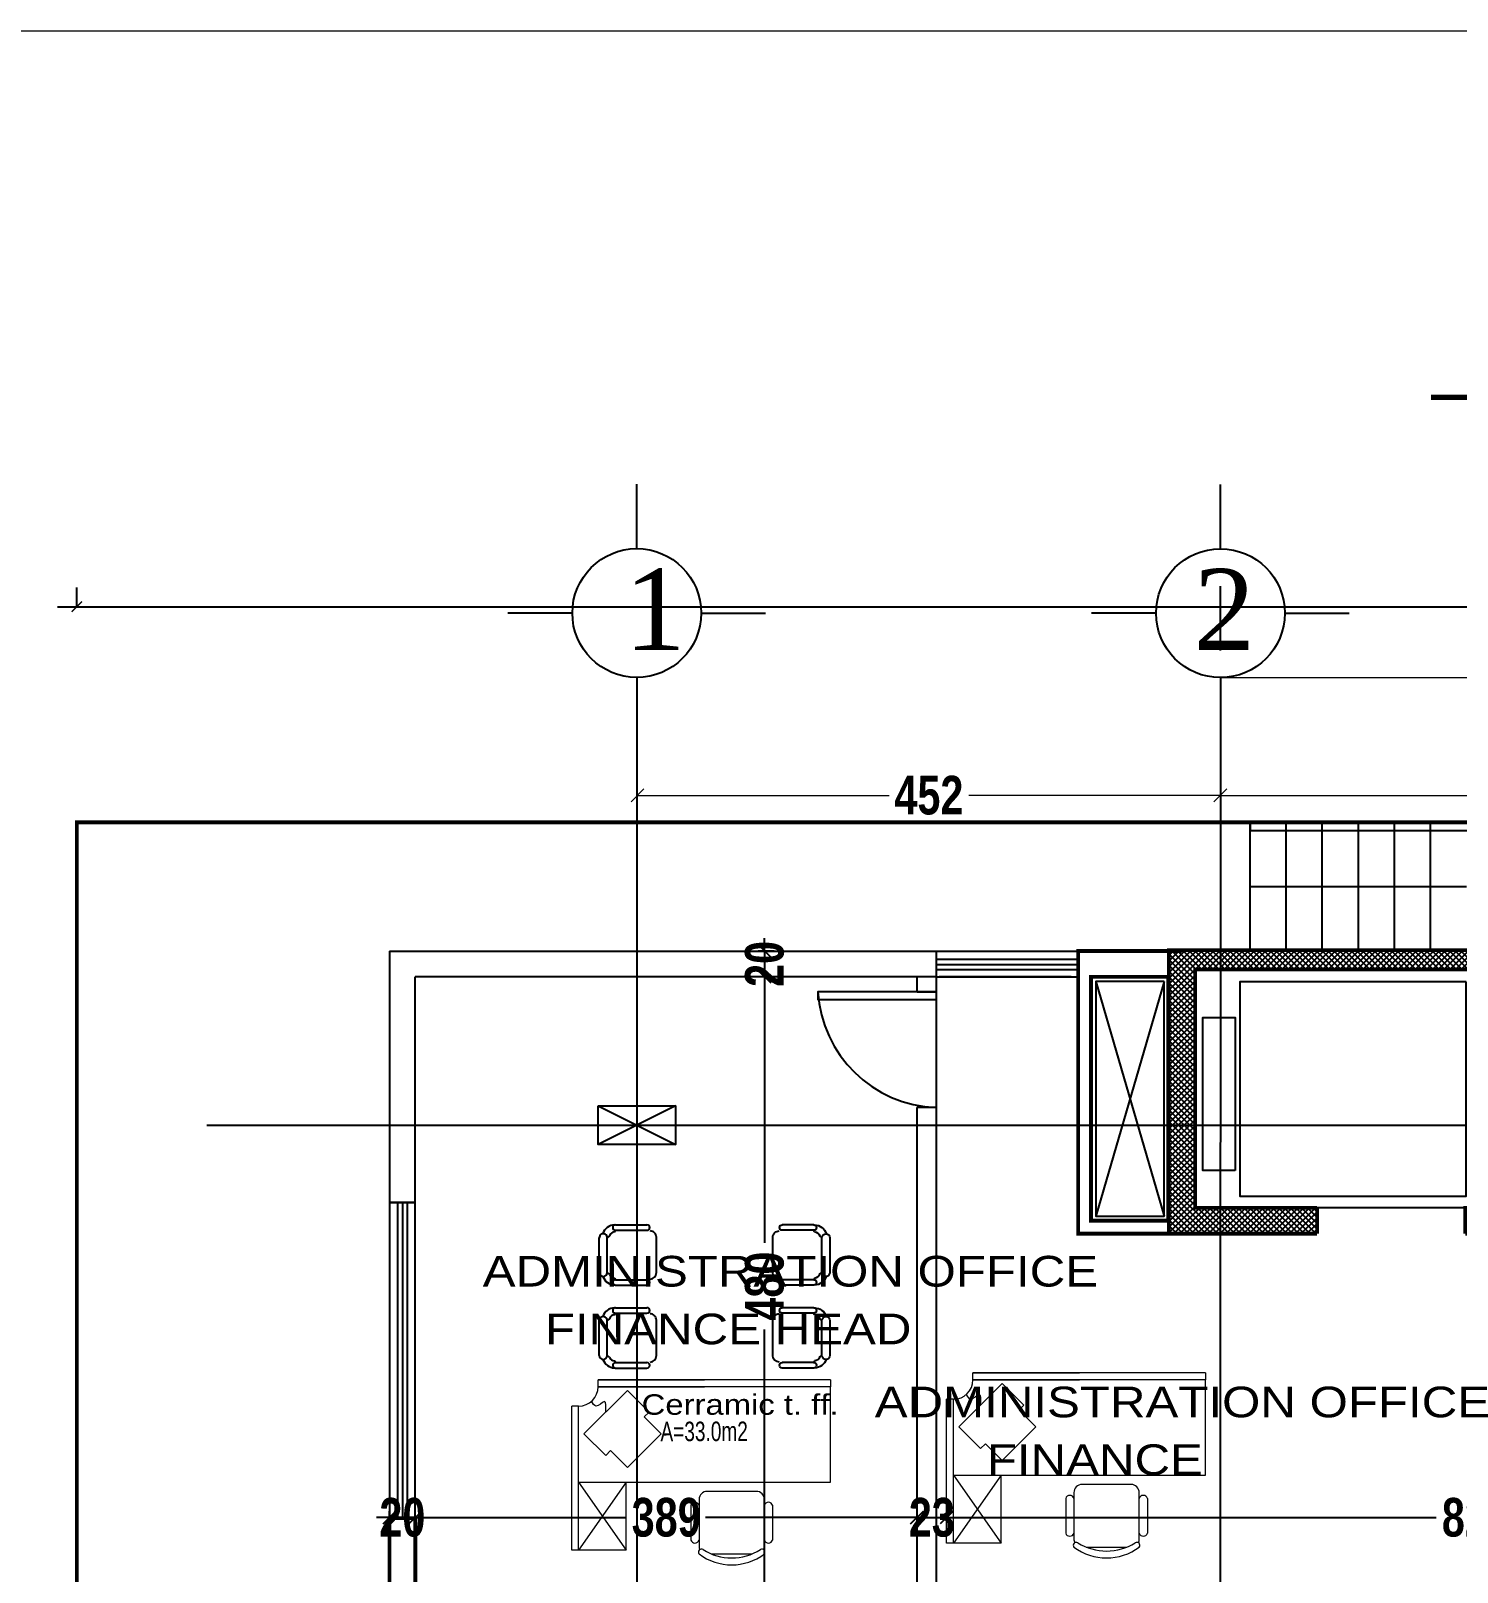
# Model space of a CAD drawing. Extents: x 285329 to 658348, y -83126 to -16980.
# Drawn here: x 336150 to 337257, y -39805 to -38609 of the extents above; entities that cross this region are included whole.
import ezdxf

# ---------------------------------------------------------------- set-up
doc = ezdxf.new("R2010")
doc.units = 0
doc.layers.get('0').update_dxf_attribs({"linetype": 'CONTINUOUS'})
doc.layers.get('DEFPOINTS').update_dxf_attribs({"color": 9, "linetype": 'CONTINUOUS'})
for name, color, linetype, lineweight in [('A-text finishing', 6, 'CONTINUOUS', 13), ('A-text function', 30, 'CONTINUOUS', 20), ('FUR', 121, 'CONTINUOUS', 15), ('VIS', 8, 'CONTINUOUS', 18)]:
    doc.layers.add(name, color=color, linetype=linetype, lineweight=lineweight)
for name, color, linetype in [('AXIS', 1, 'CONTINUOUS'), ('COLUMN', 5, 'CONTINUOUS'), ('DOOR', 4, 'CONTINUOUS'), ('FURNITURE', 4, 'CONTINUOUS'), ('TEXT', 3, 'CONTINUOUS'), ('WALL', 7, 'CONTINUOUS'), ('WALL1', 2, 'CONTINUOUS')]:
    doc.layers.add(name, color=color, linetype=linetype)
doc.styles.add('ARIAL', font='BOD_CB.TTF', dxfattribs={"width": 1.2})
doc.styles.add('CITYBLUEPRINT', font='cityb___.ttf', dxfattribs={"width": 0.8})
doc.styles.get("Standard").update_dxf_attribs({"font": 'sanss___.ttf', "height": 15})
doc.styles.add('style2', font='romantic.ttf', dxfattribs={"height": 50})
doc.dimstyles.new('50', dxfattribs={"dimtxt": 30, "dimasz": 10, "dimexe": 5, "dimexo": 6, "dimgap": 5, "dimtad": 0, "dimdec": 0, "dimdsep": 46, "dimtxsty": 'CITYBLUEPRINT', "dimblk1": 'OBLIQUE', "dimblk2": 'OBLIQUE', "dimsah": 1, "dimcen": 0.05, "dimdle": 0.03, "dimclre": 22, "dimclrt": 7, "dimadec": 0, "dimazin": 0, "dimtfac": 1, "dimtdec": 0, "dimtix": 1, "dimtmove": 0, "dimatfit": 3, "dimldrblk": 'OBLIQUE', "dimfxl": 1, "dimtolj": 1, "dimtzin": 0, "dimarcsym": 0})
doc.dimstyles.new('STANDARD$0', dxfattribs={"dimscale": 0, "dimtxt": 50, "dimasz": 8, "dimexe": 15, "dimexo": 0.0625, "dimgap": 2, "dimtad": 1, "dimdec": 0, "dimzin": 0, "dimdsep": 46, "dimtxsty": 'Standard', "dimblk1": 'ARCHTICK', "dimblk2": 'ARCHTICK', "dimsah": 1, "dimcen": 0.09, "dimdle": 15, "dimclrd": 3, "dimclre": 3, "dimclrt": 3, "dimazin": 0, "dimtfac": 1, "dimtdec": 0, "dimtofl": 0, "dimtmove": 1, "dimatfit": 3, "dimldrblk": 'ARCHTICK', "dimfxl": 1.0455, "dimfxlon": 1, "dimtolj": 1, "dimtzin": 0, "dimarcsym": 0})

# ---------------------------------------------------------------- blocks, each defined once
blk = doc.blocks.new('_ARCHTICK')
at = {"color": 0, "linetype": 'ByBlock', "const_width": 0.15}
blk.add_lwpolyline([(-0.5, -0.5), (0.5, 0.5)], dxfattribs=at)
blk = doc.blocks.new('*D2213')
at = {"layer": 'DEFPOINTS', "color": 0, "linetype": 'Continuous', "lineweight": 5, "transparency": 16777216}
for p in [(159633.4, -32668.3), (157318.4, -32770), (159633.4, -32770)]:
    blk.add_point(p, dxfattribs=at)
at = {"layer": 'WALL', "color": 3, "linetype": 'Continuous', "lineweight": -2, "transparency": 16777216}
for p, q in [((157318.4, -32669.3), (157318.4, -32653.3)), ((159633.4, -32669.3), (159633.4, -32653.3)), ((157303.4, -32668.3), (159648.4, -32668.3))]:
    blk.add_line(p, q, dxfattribs=at)
at = {"layer": 'WALL', "color": 3, "linetype": 'Continuous', "lineweight": -2, "transparency": 16777216, "xscale": 8, "yscale": 8, "zscale": 8, "rotation": 180}
blk.add_blockref('_ARCHTICK', (157318.4, -32668.3), dxfattribs=at)
at = {"layer": 'WALL', "color": 3, "linetype": 'Continuous', "lineweight": -2, "transparency": 16777216, "xscale": 8, "yscale": 8, "zscale": 8}
blk.add_blockref('_ARCHTICK', (159633.4, -32668.3), dxfattribs=at)
at = {"layer": 'WALL', "color": 3, "linetype": 'Continuous', "transparency": 16777216, "insert": (158475.9, -32658.5), "char_height": 15, "attachment_point": 5}
blk.add_mtext('\\A1;2315', dxfattribs=at)
blk = doc.blocks.new('*D2214')
at = {"layer": 'DEFPOINTS', "color": 0, "linetype": 'Continuous', "lineweight": 5, "transparency": 16777216}
for p in [(157318.4, -32835.7), (157160.1, -36546.7), (157318.4, -36546.7)]:
    blk.add_point(p, dxfattribs=at)
at = {"layer": 'WALL', "color": 3, "linetype": 'Continuous', "lineweight": -2, "transparency": 16777216}
for p, q in [((157160.1, -32820.7), (157160.1, -36561.7)), ((157161.1, -32835.7), (157145.1, -32835.7)), ((157161.1, -36546.7), (157145.1, -36546.7))]:
    blk.add_line(p, q, dxfattribs=at)
at = {"layer": 'WALL', "color": 3, "linetype": 'Continuous', "lineweight": -2, "transparency": 16777216, "xscale": 8, "yscale": 8, "zscale": 8}
for p, rotation in [((157160.1, -32835.7), 90), ((157160.1, -36546.7), 270)]:
    blk.add_blockref('_ARCHTICK', p, dxfattribs=dict(at, rotation=rotation))
at = {"layer": 'WALL', "color": 3, "linetype": 'Continuous', "transparency": 16777216, "insert": (157150.3, -34691.2), "char_height": 15, "attachment_point": 5, "rotation": 90}
blk.add_mtext('\\A1;3711', dxfattribs=at)
blk = doc.blocks.new('sec')
at = {"layer": 'WALL'}
for p, q in [((0, 105.9), (0, 319.4)), ((0, 105.9), (-115.7, 0)), ((-115.7, 0), (153.7, 0)), ((0, -105.9), (0, -153.8))]:
    blk.add_line(p, q, dxfattribs=at)
at = {"layer": 'WALL', "const_width": 6}
for points in [[(0, 105.9), (-115.7, 0), (-201.5, 0)], [(0, -105.9), (-115.7, 0)]]:
    blk.add_lwpolyline(points, dxfattribs=at)
at = {"layer": 'WALL'}
blk.add_circle((0, 0), 57.9, dxfattribs=at)
blk = doc.blocks.new('COLUMN')
at = {"layer": 'AXIS'}
for p, q in [((236924.7, -9644.3), (236984.7, -9674.3)), ((236984.7, -9644.3), (236924.7, -9674.3))]:
    blk.add_line(p, q, dxfattribs=at)
at = {"layer": 'COLUMN'}
blk.add_lwpolyline([(236924.7, -9644.3), (236984.7, -9644.3), (236984.7, -9674.3), (236924.7, -9674.3)], close=True, dxfattribs=at)
blk = doc.blocks.new('_Oblique')
at = {"color": 0, "lineweight": -2}
blk.add_line((-0.5, -0.5), (0.5, 0.5), dxfattribs=at)
blk = doc.blocks.new('*D2202')
at = {"layer": 'DEFPOINTS', "color": 0, "linetype": 'Continuous', "lineweight": 5, "transparency": 16777216}
for p in [(328031, -10833.2), (327578.5, -10845.6), (328031, -10845.6)]:
    blk.add_point(p, dxfattribs=at)
at = {"layer": 'VIS', "color": 22, "linetype": 'Continuous', "lineweight": -2, "transparency": 16777216}
for p, q in [((327578.5, -10839.6), (327578.5, -10828.2)), ((328031, -10839.6), (328031, -10828.2))]:
    blk.add_line(p, q, dxfattribs=at)
at = {"layer": 'VIS', "color": 24, "linetype": 'Continuous', "lineweight": -2, "transparency": 16777216}
for p, q in [((327578.5, -10833.2), (327773.9, -10833.2)), ((328031, -10833.2), (327835.6, -10833.2))]:
    blk.add_line(p, q, dxfattribs=at)
at = {"layer": 'VIS', "color": 24, "linetype": 'Continuous', "lineweight": -2, "transparency": 16777216, "xscale": 10, "yscale": 10, "zscale": 10, "rotation": 180}
blk.add_blockref('_Oblique', (327578.5, -10833.2), dxfattribs=at)
at = {"layer": 'VIS', "color": 24, "linetype": 'Continuous', "lineweight": -2, "transparency": 16777216, "xscale": 10, "yscale": 10, "zscale": 10}
blk.add_blockref('_Oblique', (328031, -10833.2), dxfattribs=at)
at = {"layer": 'VIS', "color": 30, "linetype": 'Continuous', "lineweight": 5, "transparency": 16777216, "insert": (327804.7, -10833.2), "char_height": 30, "attachment_point": 5, "style": 'CITYBLUEPRINT'}
blk.add_mtext('\\A1;452', dxfattribs=at)
blk = doc.blocks.new('*D2203')
at = {"layer": 'DEFPOINTS', "color": 0, "linetype": 'Continuous', "lineweight": 5, "transparency": 16777216}
for p in [(328671.3, -10833.2), (328671.3, -10833.2), (328031, -10845.6)]:
    blk.add_point(p, dxfattribs=at)
at = {"layer": 'VIS', "color": 22, "linetype": 'Continuous', "lineweight": -2, "transparency": 16777216}
for p, q in [((328031, -10839.6), (328031, -10828.2)), ((328671.3, -10827.2), (328671.3, -10828.2))]:
    blk.add_line(p, q, dxfattribs=at)
at = {"layer": 'VIS', "color": 24, "linetype": 'Continuous', "lineweight": -2, "transparency": 16777216}
for p, q in [((328030.9, -10833.2), (328317.6, -10833.2)), ((328671.3, -10833.2), (328384.6, -10833.2))]:
    blk.add_line(p, q, dxfattribs=at)
at = {"layer": 'VIS', "color": 24, "linetype": 'Continuous', "lineweight": -2, "transparency": 16777216, "xscale": 10, "yscale": 10, "zscale": 10, "rotation": 180}
blk.add_blockref('_Oblique', (328031, -10833.2), dxfattribs=at)
at = {"layer": 'VIS', "color": 24, "linetype": 'Continuous', "lineweight": -2, "transparency": 16777216, "xscale": 10, "yscale": 10, "zscale": 10}
blk.add_blockref('_Oblique', (328671.3, -10833.2), dxfattribs=at)
at = {"layer": 'VIS', "color": 30, "linetype": 'Continuous', "lineweight": 5, "transparency": 16777216, "insert": (328351.1, -10833.2), "char_height": 30, "attachment_point": 5, "style": 'CITYBLUEPRINT'}
blk.add_mtext('\\A1;640', dxfattribs=at)
blk = doc.blocks.new('CHAIREX')
for p, q in [((7.44, 23), (-7.44, 23)), ((-15, 5.12), (-15, 17.88)), ((-12, 20), (-12, 3)), ((12, 3), (12, 20)), ((15, 5.12), (15, 17.88)), ((-9, 0), (9, 0))]:
    blk.add_line(p, q)
for centre, radius, start, end in [((-11.12, 22.34), 1.1, 143.3099, 302.0274), ((0, 7), 20, 53.1301, 126.8699), ((0, 4.82), 19.64, 57.5758, 122.4242), ((11.12, 22.34), 1.1, 237.9726, 36.6901), ((-13.5, 17.44), 1.56, 16.2602, 163.7398), ((-9, 20), 3, 152.4156, 180), ((9, 20), 3, 0, 27.5844), ((13.5, 17.44), 1.56, 16.2602, 163.7398), ((-13.5, 5.56), 1.56, 196.2602, 343.7398), ((-9, 3), 3, 180, 270), ((9, 3), 3, 270, 360), ((13.5, 5.56), 1.56, 196.2602, 343.7398)]:
    blk.add_arc(centre, radius, start, end)
at = {"flags": 1}
for tag, p in [('TYPE', (-15, -12)), ('MANUF', (-15, -21.71)), ('MODEL', (-15, -31.43)), ('COST', (-15, -41.14)), ('PURCHDT', (-15, -50.86)), ('BARCODE', (-15, -60.57)), ('LOCATION', (-15, -70.29))]:
    blk.add_attdef(tag, p, '', height=6, dxfattribs=at)
blk = doc.blocks.new('RRR')
at = {"layer": 'FUR', "ltscale": 0.5}
for p, q in [((256.021, -108.845), (256.068, -108.845)), ((256.021, -108.845), (256.021, -110.425)), ((256.716, -108.845), (256.068, -108.845)), ((256.716, -110.234), (256.716, -108.845)), ((256.068, -110.425), (256.068, -109.702)), ((256.24, -110.079), (256.273, -110.112)), ((256.716, -110.558), (256.716, -110.234)), ((257.178, -110.234), (256.716, -110.234)), ((256.716, -110.558), (257.178, -110.234)), ((256.716, -110.234), (257.178, -110.558)), ((257.178, -110.234), (257.178, -110.604)), ((256.535, -110.373), (256.502, -110.341)), ((256.068, -110.425), (256.021, -110.425)), ((256.2, -110.558), (256.2, -110.604)), ((257.178, -110.558), (256.2, -110.558)), ((257.178, -110.604), (256.2, -110.604))]:
    blk.add_line(p, q, dxfattribs=at)
for points in [[(256.068, -108.845), (256.068, -110.425)], [(256.021, -110.425), (256.021, -109.702)], [(256.502, -110.341), (256.616, -110.226), (256.387, -109.997), (256.273, -110.112)], [(256.24, -110.079), (256.093, -110.226), (256.387, -110.521), (256.535, -110.373)]]:
    blk.add_lwpolyline(points, dxfattribs=at)
blk.add_arc((256.067, -110.558), 0.133, 0, 89.7003, dxfattribs=at)
blk.add_open_spline([(256.24, -110.373), (256.204, -110.371), (256.136, -110.366), (256.222, -110.44), (256.182, -110.46), (256.167, -110.469)], degree=3, knots=[0, 0, 0, 0, 0.0773435, 0.1471694, 0.1944451, 0.1944451, 0.1944451, 0.1944451], dxfattribs=at)
at = {"layer": 'FUR', "ltscale": 0.5, "xscale": 0.0185096046260441, "yscale": 0.0185096046260441, "zscale": 0.0205662067960441, "rotation": 270}
blk.add_blockref('CHAIREX', (256.779, -109.517), dxfattribs=at)
blk = doc.blocks.new('SOFA-S1')
for p, q in [((-0.183, 0.343), (0.141, 0.343)), ((-0.301, 0.192), (-0.301, -0.103)), ((-0.235, 0.199), (-0.251, 0.192)), ((-0.251, 0.192), (-0.251, -0.103)), ((-0.2, 0.246), (-0.183, 0.268)), ((-0.183, 0.268), (0.141, 0.268)), ((0.159, 0.246), (0.141, 0.268)), ((0.195, 0.199), (0.211, 0.192)), ((0.211, 0.192), (0.211, -0.103)), ((0.261, 0.192), (0.261, -0.103)), ((-0.185, -0.191), (0.145, -0.191))]:
    blk.add_line(p, q)
for centre, radius, start, end in [((-0.185, 0.199), 0.115, 108.0044, 180), ((-0.183, 0.305), 0.0375, 90, 270), ((0.141, 0.305), 0.0375, 270, 90), ((0.145, 0.199), 0.115, 0, 73.3776), ((-0.276, 0.192), 0.025, 0, 180), ((-0.185, 0.199), 0.05, 108.0044, 180), ((0.145, 0.199), 0.05, 0, 73.3776), ((0.236, 0.192), 0.025, 0, 180), ((-0.276, -0.103), 0.025, 180, 0), ((-0.185, -0.131), 0.06, 180, 270), ((0.145, -0.131), 0.06, 270, 0), ((0.236, -0.103), 0.025, 180, 0)]:
    blk.add_arc(centre, radius, start, end)
blk = doc.blocks.new('*D2239')
at = {"layer": 'DEFPOINTS', "color": 0, "linetype": 'Continuous', "lineweight": 5, "transparency": 16777216}
for p in [(336733, -39323.1), (336719.7, -39343.1), (336733, -39343.1)]:
    blk.add_point(p, dxfattribs=at)
at = {"layer": 'VIS', "color": 0, "linetype": 'Continuous', "lineweight": -2, "transparency": 16777216}
for p, q in [((336719.7, -39323.1), (336719.7, -39313.1)), ((336719.7, -39323.1), (336719.7, -39343.1)), ((336719.7, -39343.1), (336719.7, -39353.1))]:
    blk.add_line(p, q, dxfattribs=at)
at = {"layer": 'VIS', "color": 22, "linetype": 'Continuous', "lineweight": -2, "transparency": 16777216}
for p, q in [((336727, -39323.1), (336714.7, -39323.1)), ((336727, -39343.1), (336714.7, -39343.1))]:
    blk.add_line(p, q, dxfattribs=at)
at = {"layer": 'VIS', "color": 0, "linetype": 'Continuous', "lineweight": -2, "transparency": 16777216, "xscale": 10, "yscale": 10, "zscale": 10}
for p, rotation in [((336719.7, -39323.1), 270), ((336719.7, -39343.1), 90)]:
    blk.add_blockref('_Oblique', p, dxfattribs=dict(at, rotation=rotation))
at = {"layer": 'VIS', "color": 7, "linetype": 'Continuous', "lineweight": 5, "transparency": 16777216, "insert": (336719.7, -39333.1), "char_height": 30, "attachment_point": 5, "rotation": 90, "style": 'CITYBLUEPRINT'}
blk.add_mtext('\\A1;20', dxfattribs=at)
blk = doc.blocks.new('*D2240')
at = {"layer": 'DEFPOINTS', "color": 0, "linetype": 'Continuous', "lineweight": 5, "transparency": 16777216}
for p in [(336733, -39343.1), (336719.7, -39823.5), (336719.7, -39823.5)]:
    blk.add_point(p, dxfattribs=at)
at = {"layer": 'VIS', "color": 22, "linetype": 'Continuous', "lineweight": -2, "transparency": 16777216}
for p, q in [((336727, -39343.1), (336714.7, -39343.1)), ((336713.7, -39823.5), (336714.7, -39823.5))]:
    blk.add_line(p, q, dxfattribs=at)
at = {"layer": 'VIS', "color": 0, "linetype": 'Continuous', "lineweight": -2, "transparency": 16777216}
for p, q in [((336719.7, -39343.1), (336719.7, -39549.6)), ((336719.7, -39823.6), (336719.7, -39617))]:
    blk.add_line(p, q, dxfattribs=at)
at = {"layer": 'VIS', "color": 0, "linetype": 'Continuous', "lineweight": -2, "transparency": 16777216, "xscale": 10, "yscale": 10, "zscale": 10}
for p, rotation in [((336719.7, -39343.1), 90), ((336719.7, -39823.5), 270)]:
    blk.add_blockref('_Oblique', p, dxfattribs=dict(at, rotation=rotation))
at = {"layer": 'VIS', "color": 7, "linetype": 'Continuous', "lineweight": 5, "transparency": 16777216, "insert": (336719.7, -39583.3), "char_height": 30, "attachment_point": 5, "rotation": 90, "style": 'CITYBLUEPRINT'}
blk.add_mtext('\\A1;480', dxfattribs=at)
blk = doc.blocks.new('*D2287')
at = {"layer": 'DEFPOINTS', "color": 0, "linetype": 'Continuous', "lineweight": 5, "transparency": 16777216}
for p in [(336448.5, -39763), (336428.5, -39793.5), (336448.5, -39793.5)]:
    blk.add_point(p, dxfattribs=at)
at = {"layer": 'VIS', "color": 22, "linetype": 'Continuous', "lineweight": -2, "transparency": 16777216}
for p, q in [((336428.5, -39787.5), (336428.5, -39758)), ((336448.5, -39787.5), (336448.5, -39758))]:
    blk.add_line(p, q, dxfattribs=at)
at = {"layer": 'VIS', "color": 0, "linetype": 'Continuous', "lineweight": -2, "transparency": 16777216}
for p, q in [((336428.5, -39763), (336418.5, -39763)), ((336428.5, -39763), (336448.5, -39763)), ((336448.5, -39763), (336458.5, -39763))]:
    blk.add_line(p, q, dxfattribs=at)
at = {"layer": 'VIS', "color": 0, "linetype": 'Continuous', "lineweight": -2, "transparency": 16777216, "xscale": 10, "yscale": 10, "zscale": 10}
blk.add_blockref('_Oblique', (336428.5, -39763), dxfattribs=at)
at = {"layer": 'VIS', "color": 0, "linetype": 'Continuous', "lineweight": -2, "transparency": 16777216, "xscale": 10, "yscale": 10, "zscale": 10, "rotation": 180}
blk.add_blockref('_Oblique', (336448.5, -39763), dxfattribs=at)
at = {"layer": 'VIS', "color": 7, "linetype": 'Continuous', "lineweight": 5, "transparency": 16777216, "insert": (336438.5, -39763), "char_height": 30, "attachment_point": 5, "style": 'CITYBLUEPRINT'}
blk.add_mtext('\\A1;20', dxfattribs=at)
blk = doc.blocks.new('*D2288')
at = {"layer": 'DEFPOINTS', "color": 0, "linetype": 'Continuous', "lineweight": 5, "transparency": 16777216}
for p in [(336838, -39763), (336838, -39763), (336448.5, -39793.5)]:
    blk.add_point(p, dxfattribs=at)
at = {"layer": 'VIS', "color": 22, "linetype": 'Continuous', "lineweight": -2, "transparency": 16777216}
for p, q in [((336448.5, -39787.5), (336448.5, -39758)), ((336838, -39757), (336838, -39758))]:
    blk.add_line(p, q, dxfattribs=at)
at = {"layer": 'VIS', "color": 0, "linetype": 'Continuous', "lineweight": -2, "transparency": 16777216}
for p, q in [((336448.5, -39763), (336612.6, -39763)), ((336838, -39763), (336673.9, -39763))]:
    blk.add_line(p, q, dxfattribs=at)
at = {"layer": 'VIS', "color": 0, "linetype": 'Continuous', "lineweight": -2, "transparency": 16777216, "xscale": 10, "yscale": 10, "zscale": 10, "rotation": 180}
blk.add_blockref('_Oblique', (336448.5, -39763), dxfattribs=at)
at = {"layer": 'VIS', "color": 0, "linetype": 'Continuous', "lineweight": -2, "transparency": 16777216, "xscale": 10, "yscale": 10, "zscale": 10}
blk.add_blockref('_Oblique', (336838, -39763), dxfattribs=at)
at = {"layer": 'VIS', "color": 7, "linetype": 'Continuous', "lineweight": 5, "transparency": 16777216, "insert": (336643.3, -39763), "char_height": 30, "attachment_point": 5, "style": 'CITYBLUEPRINT'}
blk.add_mtext('\\A1;389', dxfattribs=at)
blk = doc.blocks.new('*D2289')
at = {"layer": 'DEFPOINTS', "color": 0, "linetype": 'Continuous', "lineweight": 5, "transparency": 16777216}
for p in [(336838, -39763), (336861, -39763), (336861, -39763)]:
    blk.add_point(p, dxfattribs=at)
at = {"layer": 'VIS', "color": 22, "linetype": 'Continuous', "lineweight": -2, "transparency": 16777216}
for p, q in [((336838, -39757), (336838, -39758)), ((336861, -39757), (336861, -39758))]:
    blk.add_line(p, q, dxfattribs=at)
at = {"layer": 'VIS', "color": 0, "linetype": 'Continuous', "lineweight": -2, "transparency": 16777216}
for p, q in [((336838, -39763), (336828, -39763)), ((336838, -39763), (336861, -39763)), ((336861, -39763), (336871, -39763))]:
    blk.add_line(p, q, dxfattribs=at)
at = {"layer": 'VIS', "color": 0, "linetype": 'Continuous', "lineweight": -2, "transparency": 16777216, "xscale": 10, "yscale": 10, "zscale": 10}
blk.add_blockref('_Oblique', (336838, -39763), dxfattribs=at)
at = {"layer": 'VIS', "color": 0, "linetype": 'Continuous', "lineweight": -2, "transparency": 16777216, "xscale": 10, "yscale": 10, "zscale": 10, "rotation": 180}
blk.add_blockref('_Oblique', (336861, -39763), dxfattribs=at)
at = {"layer": 'VIS', "color": 7, "linetype": 'Continuous', "lineweight": 5, "transparency": 16777216, "insert": (336849.5, -39763), "char_height": 30, "attachment_point": 5, "style": 'CITYBLUEPRINT'}
blk.add_mtext('\\A1;23', dxfattribs=at)
blk = doc.blocks.new('*D2290')
at = {"layer": 'DEFPOINTS', "color": 0, "linetype": 'Continuous', "lineweight": 5, "transparency": 16777216}
for p in [(336861, -39763), (337683.3, -39763), (337683.3, -39763)]:
    blk.add_point(p, dxfattribs=at)
at = {"layer": 'VIS', "color": 22, "linetype": 'Continuous', "lineweight": -2, "transparency": 16777216}
for p, q in [((336861, -39757), (336861, -39758)), ((337683.3, -39757), (337683.3, -39758))]:
    blk.add_line(p, q, dxfattribs=at)
at = {"layer": 'VIS', "color": 0, "linetype": 'Continuous', "lineweight": -2, "transparency": 16777216}
for p, q in [((336861, -39763), (337241, -39763)), ((337683.3, -39763), (337303.3, -39763))]:
    blk.add_line(p, q, dxfattribs=at)
at = {"layer": 'VIS', "color": 0, "linetype": 'Continuous', "lineweight": -2, "transparency": 16777216, "xscale": 10, "yscale": 10, "zscale": 10, "rotation": 180}
blk.add_blockref('_Oblique', (336861, -39763), dxfattribs=at)
at = {"layer": 'VIS', "color": 0, "linetype": 'Continuous', "lineweight": -2, "transparency": 16777216, "xscale": 10, "yscale": 10, "zscale": 10}
blk.add_blockref('_Oblique', (337683.3, -39763), dxfattribs=at)
at = {"layer": 'VIS', "color": 7, "linetype": 'Continuous', "lineweight": 5, "transparency": 16777216, "insert": (337272.2, -39763), "char_height": 30, "attachment_point": 5, "style": 'CITYBLUEPRINT'}
blk.add_mtext('\\A1;822', dxfattribs=at)
blk = doc.blocks.new('huy')
at = {"layer": 'AXIS'}
h = blk.add_hatch(dxfattribs=at)
h.set_pattern_fill('ANSI37', color=256, style=0)
h.set_pattern_definition([(45, (-12919.7087, 458.9356), (-2.24506403, 2.24506403), []), (135, (-12919.7087, 458.9356), (-2.24506403, -2.24506403), [])])
h.paths.add_polyline_path([(322259.9, -40340.6), (322280.3, -40340.6), (322280.3, -40155.5), (322259.9, -40155.5)], flags=17)
h.paths.add_polyline_path([(322259.9, -40340.6), (322259.9, -40360.6), (322375, -40360.6), (322375, -40340.6)])
h.paths.add_polyline_path([(322259.9, -40140.5), (322259.9, -40155.5), (322500, -40155.5), (322500, -40340.6), (322490, -40340.6), (322490, -40360.6), (322520, -40360.6), (322520, -40140.5)])
at = {"layer": 'FURNITURE'}
blk.add_line((322490, -40340.6), (322375, -40340.6), dxfattribs=at)
at = {"layer": 'FURNITURE', "ltscale": 3}
for points in [[(322490.6, -40165), (322314.9, -40165), (322314.9, -40331.4), (322490.6, -40331.4)], [(322311.5, -40311.6), (322286.2, -40311.6), (322286.2, -40192.7), (322311.5, -40192.7)]]:
    blk.add_lwpolyline(points, close=True, dxfattribs=at)
at = {"layer": 'WALL', "ltscale": 3}
blk.add_line((322259.9, -40140.5), (322425, -40140.5), dxfattribs=at)
blk.add_line((322259.9, -40140.5), (322425, -40140.5), dxfattribs=at)
blk.add_line((322259.9, -40140.5), (322425, -40140.5), dxfattribs=at)
at = {"layer": 'WALL', "linetype": 'Continuous', "const_width": 3}
for points in [[(322375, -40360.6), (322259.9, -40360.6), (322259.9, -40140.5), (322485, -40140.5)], [(322259.9, -40140.5), (322425, -40140.5)], [(322259.9, -40140.5), (322425, -40140.5)], [(322485, -40140.5), (322520, -40140.5), (322520, -40360.6), (322490, -40360.6)], [(322490, -40340.6), (322500, -40340.6), (322500, -40155.5), (322280.3, -40155.5), (322280.3, -40340.6), (322375, -40340.6)], [(322375, -40340.6), (322375, -40360.6)], [(322490, -40340.6), (322490, -40360.6)], [(322500, -40340.6), (322490, -40340.6), (322490, -40360.6)]]:
    blk.add_lwpolyline(points, dxfattribs=at)
blk = doc.blocks.new('site77')
at = {"layer": 'WALL', "linetype": 'Continuous', "const_width": 3}
blk.add_lwpolyline([(159633.4, -32835.7), (157318.4, -32835.7), (157318.4, -36546.7), (159235.4, -36546.7)], dxfattribs=at)
at = {"layer": 'WALL', "linetype": 'Continuous'}
dim = blk.add_linear_dim(base=(159633.4, -32668.3), p1=(157318.4, -32770), p2=(159633.4, -32770), dimstyle='STANDARD$0', override={"dimscale": 1}, dxfattribs=at)
dim.commit()
dim.dimension.update_dxf_attribs({"geometry": '*D2213', "text_midpoint": (158475.9, -32658.5)})
dim = blk.add_linear_dim(base=(157160.1, -36546.7), p1=(157318.4, -32835.7), p2=(157318.4, -36546.7), angle=90, dimstyle='STANDARD$0', override={"dimscale": 1}, dxfattribs=at)
dim.commit()
dim.dimension.update_dxf_attribs({"geometry": '*D2214', "text_midpoint": (157150.3, -34691.2)})
blk = doc.blocks.new('cbcb')
at = {"layer": 'AXIS'}
for p, q in [((327577.9, -10641.6), (327577.9, -10591.6)), ((328031, -10641.7), (328031, -10591.7)), ((327527.9, -10691.6), (327477.9, -10691.6)), ((327627.9, -10691.6), (327677.9, -10691.6)), ((327981, -10691.7), (327931, -10691.7)), ((328081, -10691.7), (328131, -10691.7)), ((327577.9, -10741.6), (327577.9, -14318.5)), ((327577.9, -10741.6), (327577.9, -10791.6)), ((328031, -10741.7), (328030.4, -14326.1)), ((328031, -10741.7), (328031, -10791.7)), ((327244.3, -11089.2), (329572, -11089.2))]:
    blk.add_line(p, q, dxfattribs=at)
for centre in [(327577.9, -10691.6), (328031, -10691.7)]:
    blk.add_circle(centre, 50, dxfattribs=at)
at = {"layer": 'WALL', "linetype": 'Continuous'}
blk.add_blockref('COLUMN', (90623.2, -1429.9), dxfattribs=at)
at = {"layer": 'TEXT', "char_height": 63, "width": 240.461, "attachment_point": 1, "style": 'style2'}
for s, insert in [('1', (327568.3, -10657.2)), ('2', (328010.2, -10657.3))]:
    blk.add_mtext(s, dxfattribs=dict(at, insert=insert))
at = {"layer": 'VIS', "linetype": 'Continuous', "lineweight": 5}
dim = blk.add_linear_dim(base=(328030.9661, -10833.1982), p1=(327578.4893, -10845.6435), p2=(328030.9661, -10845.6435), dimstyle='50', dxfattribs=at)
dim.commit()
dim.dimension.update_dxf_attribs({"geometry": '*D2202', "text_midpoint": (327804.7277, -10833.1982)})
dim = blk.add_linear_dim(base=(328671.3, -10833.2), p1=(328031, -10845.6), p2=(328671.3, -10833.2), dimstyle='50', override={"dimtmove": 1}, dxfattribs=at)
dim.commit()
dim.dimension.update_dxf_attribs({"geometry": '*D2203', "text_midpoint": (328351.1, -10833.2)})

msp = doc.modelspace()

# ---------------------------------------------------------------- linework, layer by layer
at = {"layer": 'AXIS'}
for p, q in [((337073.45, -39039.81), (337073.45, -39089.81)), ((337029.82, -39346.69), (336976.75, -39529.07)), ((336976.75, -39346.69), (337029.82, -39529.07)), ((336449.17, -39458.25), (338614.99, -39458.25))]:
    msp.add_line(p, q, dxfattribs=at)
at = {"layer": 'COLUMN', "linetype": 'Continuous', "lineweight": 5}
msp.add_lwpolyline([(339259.17, -38608.53), (339259.17, -43858.53), (335571.67, -43858.53), (335571.67, -38608.53)], close=True, dxfattribs=at)
at = {"layer": 'FURNITURE'}
for p, q in [((337096.6, -39323.08), (337096.6, -39223.08)), ((337124.6, -39323.08), (337124.6, -39223.08)), ((337152.6, -39323.08), (337152.6, -39223.08)), ((337180.6, -39323.08), (337180.6, -39223.08)), ((337208.6, -39323.08), (337208.6, -39223.08)), ((337236.6, -39323.08), (337236.6, -39223.08)), ((336853.04, -39354.68), (336761.07, -39354.66)), ((336853.01, -39444.68), (336853.04, -39354.68))]:
    msp.add_line(p, q, dxfattribs=at)
at = {"layer": 'FURNITURE', "ltscale": 3}
for p, q in [((336852.97, -39323.08), (336963.12, -39323.08)), ((336852.97, -39329.54), (336963.12, -39329.54)), ((336852.97, -39337.54), (336963.12, -39337.54)), ((336852.97, -39343.08), (336963.12, -39343.08))]:
    msp.add_line(p, q, dxfattribs=at)
at = {"layer": 'FURNITURE', "flags": 128}
msp.add_lwpolyline([(336853.04, -39354.68), (336761.07, -39354.66), (336761.07, -39360.66), (336853.03, -39360.68), (336853.04, -39354.68)], dxfattribs=at)
at = {"layer": 'FURNITURE', "ltscale": 3}
for points in [[(336448.54, -39518.25), (336428.54, -39518.25), (336428.54, -39763.54), (336448.54, -39763.54)], [(336434.71, -39763.54), (336442.37, -39763.54), (336442.37, -39518.25), (336434.71, -39518.25)]]:
    msp.add_lwpolyline(points, close=True, dxfattribs=at)
at = {"layer": 'FURNITURE'}
msp.add_arc((336856.52, -39349.14), 95.6, 183.30603, 267.89659, dxfattribs=at)
at = {"layer": 'VIS', "linetype": 'Continuous', "lineweight": 5}
for p, q in [((361056.47, -38608.69), (326417.03, -38608.69)), ((337073.5, -39110.73), (337713.82, -39110.82))]:
    msp.add_line(p, q, dxfattribs=at)
at = {"layer": 'WALL', "linetype": 'Continuous'}
for p, q in [((337096.6, -39273.08), (337264.6, -39273.08)), ((336428.54, -39323.08), (336428.54, -39518.25)), ((336428.54, -39323.08), (336852.97, -39323.08)), ((336852.97, -39323.08), (336852.97, -39343.08)), ((336852.97, -39333.54), (336963.12, -39333.54)), ((336852.97, -39343.08), (336448.54, -39343.08)), ((336448.54, -39518.25), (336448.54, -39343.08)), ((336837.97, -39343.08), (336837.97, -39354.68)), ((336852.97, -39343.08), (336852.97, -39354.68)), ((336838.04, -39354.68), (336853.04, -39354.68)), ((336837.97, -39444.68), (336837.97, -39823.54)), ((336853.01, -39444.68), (336837.97, -39444.68)), ((336852.97, -39444.68), (336852.97, -39823.54)), ((336428.54, -39518.25), (336448.54, -39518.25))]:
    msp.add_line(p, q, dxfattribs=at)
at = {"layer": 'WALL', "ltscale": 3}
msp.add_line((336957.67, -39343.08), (336855.16, -39343.08), dxfattribs=at)
msp.add_line((336957.67, -39343.08), (336855.16, -39343.08), dxfattribs=at)
at = {"layer": 'WALL', "linetype": 'Continuous'}
for points in [[(337494.62, -39223.08), (337096.6, -39223.08), (337096.6, -39229.42), (337494.62, -39229.42)], [(337029.82, -39346.69), (336976.75, -39346.69), (336976.75, -39529.07), (337029.82, -39529.07)], [(336448.54, -39763.54), (336428.54, -39763.54), (336428.54, -39883.54), (336448.54, -39883.54)]]:
    msp.add_lwpolyline(points, close=True, dxfattribs=at)
at = {"layer": 'WALL', "linetype": 'Continuous', "const_width": 3}
for points in [[(337043.45, -39323.08), (336973.12, -39323.08), (336963.12, -39323.08), (336963.12, -39532.51), (336963.12, -39542.51), (337033.51, -39542.51)], [(337033.12, -39343.08), (337033.12, -39343.08), (336973.12, -39343.08), (336973.12, -39532.51), (337033.12, -39532.51), (337033.12, -39343.08)], [(336428.54, -39823.54), (336428.54, -39763.54), (336448.54, -39763.54), (336448.54, -39823.54), (336448.54, -39883.54), (336428.54, -39883.54), (336428.54, -39823.54)]]:
    msp.add_lwpolyline(points, dxfattribs=at)
at = {"layer": 'WALL', "linetype": 'Continuous', "ltscale": 3}
msp.add_lwpolyline([(336852.97, -39343.08), (336892.97, -39343.08)], dxfattribs=at)
at = {"layer": 'WALL1'}
msp.add_line((336438.54, -39518.25), (336438.54, -39763.54), dxfattribs=at)

# ---------------------------------------------------------------- block references
at = {"layer": 'DOOR'}
for name, p, xscale, yscale, zscale, rotation in [('SOFA-S1', (336619.84, -39557.46), 83.20000000001163, 83.20000000001163, 83.20000000001163, 89.99999999999999), ('SOFA-S1', (336741.93, -39557.46), -83.20000000001163, 83.20000000001163, 83.20000000001163, 270), ('SOFA-S1', (336619.84, -39621.84), 83.20000000001163, 83.20000000001163, 83.20000000001163, 89.99999999999999), ('SOFA-S1', (336741.93, -39621.84), -83.20000000001163, 83.20000000001163, 83.20000000001163, 270), ('RRR', (349493.25, -10410.25), 114.2113941062125, 114.2113941062125, 114.2113941062125, 269.9999999999999), ('RRR', (349202.26, -10415.57), 114.2113941062125, 114.2113941062125, 114.2113941062125, 270)]:
    msp.add_blockref(name, p, dxfattribs=dict(at, xscale=xscale, yscale=yscale, zscale=zscale, rotation=rotation))
at = {"layer": 'VIS', "linetype": 'Continuous', "lineweight": 5}
for name, p in [('cbcb', (9042.55, -28369.04)), ('huy', (14773.61, 818.07))]:
    msp.add_blockref(name, p, dxfattribs=at)
at = {"layer": 'WALL', "linetype": 'Continuous'}
msp.add_blockref('site77', (178867.45, -6387.39), dxfattribs=at)
at = {"layer": 'WALL1', "xscale": -0.7000000000116418, "yscale": 0.7000000000116418, "zscale": 0.7, "rotation": 180}
msp.add_blockref('sec', (337377.99, -38893.11), dxfattribs=at)

# ---------------------------------------------------------------- texts
at = {"layer": 'A-text finishing', "style": 'ARIAL', "width": 1.2}
msp.add_text('Cerramic t. ff.', height=15.876, dxfattribs=at).set_placement((336624.26, -39683.19))
at = {"layer": 'A-text function', "char_height": 23.814, "width": 721.4511, "attachment_point": 1, "style": 'ARIAL'}
for s, insert in [(' ADMINISTRATION OFFICE ', (336490.27, -39559.82)), ('FINANCE HEAD', (336549.16, -39604.66)), (' ADMINISTRATION OFFICE ', (336794.58, -39661.36)), ('FINANCE ', (336892.23, -39706.19))]:
    msp.add_mtext(s, dxfattribs=dict(at, insert=insert))
at = {"layer": 'TEXT', "width": 0.7}
msp.add_text('A=33.0m2', height=15.12, rotation=0.12695, dxfattribs=at).set_placement((336638.89, -39703.73))

# ---------------------------------------------------------------- dimensions: what is measured, and where the dimension line sits
at = {"layer": 'VIS', "linetype": 'Continuous', "lineweight": 5}
dim = msp.add_linear_dim(base=(336719.69, -39343.08), p1=(336732.97, -39323.08), p2=(336732.97, -39343.08), angle=90, dimstyle='50', dxfattribs=at)
dim.commit()
dim.dimension.update_dxf_attribs({"geometry": '*D2239', "text_midpoint": (336719.69, -39333.08)})
dim = msp.add_linear_dim(base=(336719.69, -39823.54), p1=(336732.97, -39343.08), p2=(336719.69, -39823.54), angle=90, dimstyle='50', override={"dimtmove": 1}, dxfattribs=at)
dim.commit()
dim.dimension.update_dxf_attribs({"geometry": '*D2240', "text_midpoint": (336719.69, -39583.31)})
dim = msp.add_linear_dim(base=(336448.54, -39763.04), p1=(336428.54, -39793.54), p2=(336448.54, -39793.54), dimstyle='50', dxfattribs=at)
dim.commit()
dim.dimension.update_dxf_attribs({"geometry": '*D2287', "text_midpoint": (336438.54, -39763.04)})
for base, p1, p2, picture, middle in [((336837.97, -39763.04), (336448.54, -39793.54), (336837.97, -39763.04), '*D2288', (336643.26, -39763.04)), ((336861.03, -39763.04), (336837.97, -39763.04), (336861.03, -39763.04), '*D2289', (336849.5, -39763.04)), ((337683.29, -39763.04), (336861.03, -39763.04), (337683.29, -39763.04), '*D2290', (337272.16, -39763.04))]:
    dim = msp.add_linear_dim(base=base, p1=p1, p2=p2, dimstyle='50', override={"dimtmove": 1}, dxfattribs=at)
    dim.commit()
    dim.dimension.update_dxf_attribs({"geometry": picture, "text_midpoint": middle})

doc.saveas('drawing.dxf')
